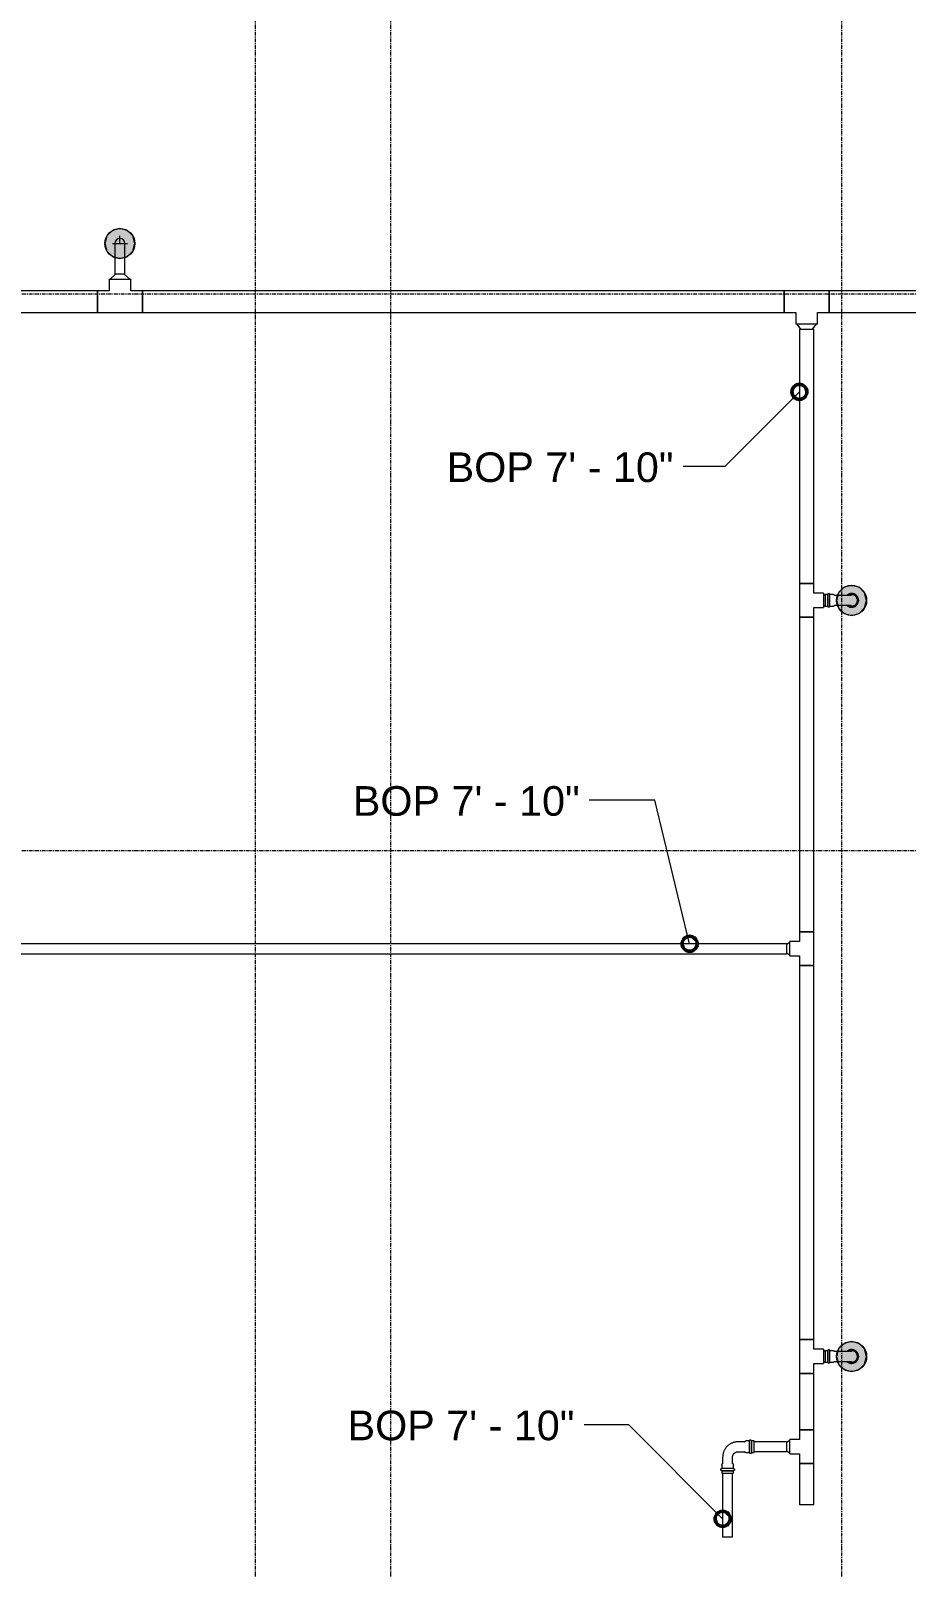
# Model space of a CAD drawing. Header units: inches. Extents: x -3679 to 241, y -496 to 1784.
# Drawn here: x -2903.9 to -2787.4, y 103.8 to 308 of the extents above; entities that cross this region are included whole.
import ezdxf

# ---------------------------------------------------------------- set-up
doc = ezdxf.new("R2010")
doc.units = ezdxf.units.IN
doc.header["$MEASUREMENT"] = 0
doc.linetypes.add('Grid Line', pattern=[0.875, 0.5, -0.125, 0.125, -0.125])
for name, color, linetype, lineweight in [('A-ANNO-NOTE', 250, 'Continuous', 9), ('G-ANNO-DIMS', 251, 'Continuous', 9), ('P-PIPE', 1, 'Continuous', 9), ('P-PIPE-CNTR', 1, 'Continuous', 9), ('S-GRID', 8, 'Continuous', 9)]:
    doc.layers.add(name, color=color, linetype=linetype, lineweight=lineweight)
doc.styles.add('Arial', font='arial.ttf', dxfattribs={"height": 3.934132})

# ---------------------------------------------------------------- blocks, each defined once
blk = doc.blocks.new('Victaulic-VicPress316-Elbow 90-45deg Style P568_P571 - Standard-523083-SECOND LEVEL')
at = {"layer": 'P-PIPE'}
for p, q in [((-3178.39, 1232.42), (-3178.39, 1231.96)), ((-3177.63, 1231.96), (-3178.39, 1231.96)), ((-3178.39, 1231.67), (-3178.39, 1231.33)), ((-3177.63, 1231.67), (-3178.39, 1231.67)), ((-3178.28, 1233.46), (-3178.28, 1232.57)), ((-3176.86, 1231.96), (-3177.63, 1231.96)), ((-3176.86, 1231.67), (-3177.63, 1231.67)), ((-3176.97, 1232.57), (-3176.97, 1233.46)), ((-3176.86, 1231.96), (-3176.86, 1232.42)), ((-3176.86, 1231.33), (-3176.86, 1231.67)), ((-3178.39, 1231.33), (-3177.63, 1231.33)), ((-3177.63, 1231.33), (-3176.86, 1231.33))]:
    blk.add_line(p, q, dxfattribs=at)
at = {"layer": 'P-PIPE', "flags": 128}
for points in [[(-3177.63, 1235.77), (-3177.66, 1235.77), (-3177.7, 1235.76), (-3177.73, 1235.76), (-3177.77, 1235.76), (-3177.81, 1235.75), (-3177.84, 1235.74), (-3177.88, 1235.73), (-3177.91, 1235.72), (-3177.95, 1235.71), (-3177.98, 1235.69), (-3178.01, 1235.68), (-3178.05, 1235.66), (-3178.08, 1235.65), (-3178.11, 1235.63), (-3178.14, 1235.61), (-3178.17, 1235.59), (-3178.2, 1235.56), (-3178.23, 1235.54), (-3178.25, 1235.52), (-3178.28, 1235.49), (-3178.3, 1235.46), (-3178.33, 1235.44), (-3178.35, 1235.41), (-3178.37, 1235.38), (-3178.39, 1235.35), (-3178.41, 1235.32), (-3178.43, 1235.28), (-3178.45, 1235.25), (-3178.46, 1235.22), (-3178.48, 1235.19), (-3178.49, 1235.15), (-3178.5, 1235.12), (-3178.51, 1235.08), (-3178.52, 1235.05), (-3178.52, 1235.01), (-3178.53, 1234.97), (-3178.53, 1234.94), (-3178.54, 1234.9), (-3178.54, 1234.86), (-3178.54, 1234.83), (-3178.53, 1234.79), (-3178.53, 1234.76), (-3178.53, 1234.72), (-3178.52, 1234.68), (-3178.51, 1234.65), (-3178.5, 1234.61), (-3178.49, 1234.58), (-3178.48, 1234.54), (-3178.47, 1234.51), (-3178.45, 1234.48), (-3178.44, 1234.44), (-3178.42, 1234.41), (-3178.4, 1234.38), (-3178.38, 1234.35), (-3178.36, 1234.32), (-3178.34, 1234.29), (-3178.32, 1234.26), (-3178.29, 1234.23)], [(-3176.97, 1234.22), (-3176.95, 1234.25), (-3176.92, 1234.27), (-3176.9, 1234.3), (-3176.88, 1234.33), (-3176.86, 1234.36), (-3176.84, 1234.39), (-3176.82, 1234.42), (-3176.8, 1234.46), (-3176.79, 1234.49), (-3176.77, 1234.52), (-3176.76, 1234.56), (-3176.75, 1234.59), (-3176.74, 1234.63), (-3176.73, 1234.66), (-3176.73, 1234.7), (-3176.72, 1234.74), (-3176.72, 1234.77), (-3176.71, 1234.81), (-3176.71, 1234.85), (-3176.71, 1234.88), (-3176.72, 1234.92), (-3176.72, 1234.95), (-3176.72, 1234.99), (-3176.73, 1235.03), (-3176.74, 1235.06), (-3176.75, 1235.1), (-3176.76, 1235.13), (-3176.77, 1235.17), (-3176.78, 1235.2), (-3176.8, 1235.23), (-3176.81, 1235.27), (-3176.83, 1235.3), (-3176.85, 1235.33), (-3176.87, 1235.36), (-3176.89, 1235.39), (-3176.91, 1235.42), (-3176.93, 1235.45), (-3176.96, 1235.48), (-3176.98, 1235.5), (-3177.01, 1235.53), (-3177.04, 1235.55), (-3177.06, 1235.57), (-3177.09, 1235.6), (-3177.12, 1235.62), (-3177.15, 1235.64), (-3177.19, 1235.65), (-3177.22, 1235.67), (-3177.25, 1235.69), (-3177.29, 1235.7), (-3177.32, 1235.71), (-3177.35, 1235.73), (-3177.39, 1235.74), (-3177.42, 1235.74), (-3177.46, 1235.75), (-3177.5, 1235.76), (-3177.53, 1235.76), (-3177.57, 1235.77), (-3177.61, 1235.77), (-3177.63, 1235.77)], [(-3177.63, 1235.62), (-3177.66, 1235.62), (-3177.69, 1235.62), (-3177.72, 1235.62), (-3177.75, 1235.61), (-3177.78, 1235.61), (-3177.81, 1235.6), (-3177.84, 1235.59), (-3177.87, 1235.58), (-3177.9, 1235.57), (-3177.92, 1235.56), (-3177.95, 1235.55), (-3177.98, 1235.53), (-3178.01, 1235.52), (-3178.03, 1235.5), (-3178.06, 1235.49), (-3178.08, 1235.47), (-3178.11, 1235.45), (-3178.13, 1235.43), (-3178.15, 1235.41), (-3178.17, 1235.39), (-3178.2, 1235.37), (-3178.22, 1235.34), (-3178.23, 1235.32), (-3178.25, 1235.29), (-3178.27, 1235.27), (-3178.29, 1235.24), (-3178.3, 1235.22), (-3178.31, 1235.19), (-3178.33, 1235.16), (-3178.34, 1235.13), (-3178.35, 1235.1), (-3178.36, 1235.07), (-3178.37, 1235.05), (-3178.37, 1235.02), (-3178.38, 1234.99), (-3178.38, 1234.95), (-3178.39, 1234.92), (-3178.39, 1234.89), (-3178.39, 1234.86), (-3178.39, 1234.83), (-3178.39, 1234.8), (-3178.39, 1234.77), (-3178.38, 1234.74), (-3178.38, 1234.71), (-3178.37, 1234.68), (-3178.36, 1234.65), (-3178.36, 1234.62), (-3178.35, 1234.59), (-3178.33, 1234.56), (-3178.32, 1234.54), (-3178.31, 1234.51), (-3178.29, 1234.48), (-3178.28, 1234.46)], [(-3178.28, 1234.85), (-3178.28, 1234.85), (-3178.28, 1234.85), (-3178.28, 1234.84), (-3178.28, 1234.84), (-3178.28, 1234.83), (-3178.28, 1234.81), (-3178.28, 1234.8), (-3178.28, 1234.78), (-3178.28, 1234.77), (-3178.28, 1234.74), (-3178.28, 1234.72), (-3178.28, 1234.7), (-3178.28, 1234.67), (-3178.28, 1234.64), (-3178.28, 1234.61), (-3178.28, 1234.58), (-3178.28, 1234.55), (-3178.28, 1234.51), (-3178.28, 1234.47), (-3178.28, 1234.43), (-3178.28, 1234.39), (-3178.28, 1234.35), (-3178.28, 1234.31), (-3178.28, 1234.26), (-3178.28, 1234.21), (-3178.28, 1234.17), (-3178.28, 1234.12), (-3178.28, 1234.07), (-3178.28, 1234.02), (-3178.28, 1233.97), (-3178.28, 1233.91), (-3178.28, 1233.86), (-3178.28, 1233.81), (-3178.28, 1233.75), (-3178.28, 1233.7), (-3178.28, 1233.64), (-3178.28, 1233.59), (-3178.28, 1233.53), (-3178.28, 1233.48), (-3178.28, 1233.46)], [(-3176.96, 1234.47), (-3176.95, 1234.49), (-3176.94, 1234.52), (-3176.92, 1234.55), (-3176.91, 1234.58), (-3176.9, 1234.61), (-3176.89, 1234.64), (-3176.88, 1234.66), (-3176.88, 1234.69), (-3176.87, 1234.72), (-3176.87, 1234.75), (-3176.86, 1234.79), (-3176.86, 1234.82), (-3176.86, 1234.85), (-3176.86, 1234.88), (-3176.86, 1234.91), (-3176.86, 1234.94), (-3176.87, 1234.97), (-3176.87, 1235), (-3176.88, 1235.03), (-3176.89, 1235.06), (-3176.89, 1235.09), (-3176.9, 1235.12), (-3176.92, 1235.15), (-3176.93, 1235.17), (-3176.94, 1235.2), (-3176.96, 1235.23), (-3176.97, 1235.25), (-3176.99, 1235.28), (-3177.01, 1235.31), (-3177.02, 1235.33), (-3177.04, 1235.35), (-3177.06, 1235.38), (-3177.09, 1235.4), (-3177.11, 1235.42), (-3177.13, 1235.44), (-3177.15, 1235.46), (-3177.18, 1235.48), (-3177.2, 1235.5), (-3177.23, 1235.51), (-3177.26, 1235.53), (-3177.28, 1235.54), (-3177.31, 1235.55), (-3177.34, 1235.57), (-3177.37, 1235.58), (-3177.4, 1235.59), (-3177.43, 1235.6), (-3177.46, 1235.6), (-3177.49, 1235.61), (-3177.52, 1235.61), (-3177.55, 1235.62), (-3177.58, 1235.62), (-3177.61, 1235.62), (-3177.63, 1235.62)], [(-3176.97, 1233.46), (-3176.97, 1233.52), (-3176.97, 1233.57), (-3176.97, 1233.63), (-3176.97, 1233.68), (-3176.97, 1233.74), (-3176.97, 1233.79), (-3176.97, 1233.85), (-3176.97, 1233.9), (-3176.97, 1233.95), (-3176.97, 1234), (-3176.97, 1234.06), (-3176.97, 1234.11), (-3176.97, 1234.15), (-3176.97, 1234.2), (-3176.97, 1234.25), (-3176.97, 1234.29), (-3176.97, 1234.34), (-3176.97, 1234.38), (-3176.97, 1234.42), (-3176.97, 1234.46), (-3176.97, 1234.5), (-3176.97, 1234.54), (-3176.97, 1234.57), (-3176.97, 1234.6), (-3176.97, 1234.63), (-3176.97, 1234.66), (-3176.97, 1234.69), (-3176.97, 1234.72), (-3176.97, 1234.74), (-3176.97, 1234.76), (-3176.97, 1234.78), (-3176.97, 1234.8), (-3176.97, 1234.81), (-3176.97, 1234.82), (-3176.97, 1234.83), (-3176.97, 1234.84), (-3176.97, 1234.85), (-3176.97, 1234.85), (-3176.97, 1234.85), (-3176.97, 1234.85)], [(-3178.39, 1231.67), (-3178.4, 1231.67), (-3178.4, 1231.67), (-3178.41, 1231.67), (-3178.41, 1231.68), (-3178.42, 1231.68), (-3178.43, 1231.68), (-3178.43, 1231.68), (-3178.44, 1231.68), (-3178.44, 1231.68), (-3178.45, 1231.68), (-3178.45, 1231.69), (-3178.46, 1231.69), (-3178.46, 1231.69), (-3178.47, 1231.7), (-3178.47, 1231.7), (-3178.48, 1231.7), (-3178.48, 1231.71), (-3178.49, 1231.71), (-3178.49, 1231.71), (-3178.5, 1231.72), (-3178.5, 1231.72), (-3178.5, 1231.73), (-3178.51, 1231.73), (-3178.51, 1231.74), (-3178.51, 1231.74), (-3178.52, 1231.75), (-3178.52, 1231.75), (-3178.52, 1231.76), (-3178.52, 1231.76), (-3178.53, 1231.77), (-3178.53, 1231.77), (-3178.53, 1231.78), (-3178.53, 1231.78), (-3178.53, 1231.79), (-3178.53, 1231.79), (-3178.54, 1231.8), (-3178.54, 1231.81), (-3178.54, 1231.81), (-3178.54, 1231.82), (-3178.54, 1231.82), (-3178.54, 1231.83), (-3178.54, 1231.83), (-3178.54, 1231.84), (-3178.53, 1231.85), (-3178.53, 1231.85), (-3178.53, 1231.86), (-3178.53, 1231.86), (-3178.53, 1231.87), (-3178.53, 1231.87), (-3178.52, 1231.88), (-3178.52, 1231.88), (-3178.52, 1231.89), (-3178.52, 1231.89), (-3178.51, 1231.9), (-3178.51, 1231.9), (-3178.51, 1231.91), (-3178.5, 1231.91), (-3178.5, 1231.92), (-3178.49, 1231.92), (-3178.49, 1231.93), (-3178.49, 1231.93), (-3178.48, 1231.93), (-3178.48, 1231.94), (-3178.47, 1231.94), (-3178.47, 1231.94), (-3178.46, 1231.95), (-3178.46, 1231.95), (-3178.45, 1231.95), (-3178.45, 1231.95), (-3178.44, 1231.96), (-3178.43, 1231.96), (-3178.43, 1231.96), (-3178.42, 1231.96), (-3178.42, 1231.96), (-3178.41, 1231.96), (-3178.41, 1231.96), (-3178.4, 1231.96), (-3178.39, 1231.96), (-3178.39, 1231.96)], [(-3178.39, 1232.42), (-3178.39, 1232.43), (-3178.39, 1232.44), (-3178.39, 1232.45), (-3178.39, 1232.46), (-3178.39, 1232.47), (-3178.38, 1232.48), (-3178.38, 1232.49), (-3178.38, 1232.5), (-3178.37, 1232.51), (-3178.37, 1232.52), (-3178.37, 1232.53), (-3178.36, 1232.54), (-3178.36, 1232.55), (-3178.35, 1232.56), (-3178.34, 1232.57), (-3178.34, 1232.58), (-3178.33, 1232.59), (-3178.32, 1232.6), (-3178.32, 1232.6), (-3178.31, 1232.61), (-3178.3, 1232.62), (-3178.29, 1232.63), (-3178.28, 1232.63), (-3178.28, 1232.63)], [(-3177.63, 1231.96), (-3177.66, 1231.96), (-3177.69, 1231.96), (-3177.72, 1231.96), (-3177.75, 1231.96), (-3177.78, 1231.96), (-3177.81, 1231.96), (-3177.84, 1231.96), (-3177.87, 1231.96), (-3177.9, 1231.96), (-3177.92, 1231.96), (-3177.95, 1231.96), (-3177.98, 1231.96), (-3178.01, 1231.96), (-3178.03, 1231.96), (-3178.06, 1231.96), (-3178.08, 1231.96), (-3178.11, 1231.96), (-3178.13, 1231.96), (-3178.15, 1231.96), (-3178.17, 1231.96), (-3178.2, 1231.96), (-3178.22, 1231.96), (-3178.23, 1231.96), (-3178.25, 1231.96), (-3178.27, 1231.96), (-3178.29, 1231.96), (-3178.3, 1231.96), (-3178.31, 1231.96), (-3178.33, 1231.96), (-3178.34, 1231.96), (-3178.35, 1231.96), (-3178.36, 1231.96), (-3178.37, 1231.96), (-3178.37, 1231.96), (-3178.38, 1231.96), (-3178.38, 1231.96), (-3178.39, 1231.96), (-3178.39, 1231.96), (-3178.39, 1231.96), (-3178.39, 1231.96)], [(-3178.39, 1231.96), (-3178.39, 1231.96), (-3178.39, 1231.96), (-3178.39, 1231.96), (-3178.38, 1231.96), (-3178.38, 1231.96), (-3178.37, 1231.96), (-3178.36, 1231.96), (-3178.35, 1231.96)], [(-3178.35, 1231.67), (-3178.36, 1231.67), (-3178.37, 1231.67), (-3178.37, 1231.67), (-3178.38, 1231.67), (-3178.38, 1231.67), (-3178.39, 1231.67), (-3178.39, 1231.67), (-3178.39, 1231.67), (-3178.39, 1231.67)], [(-3178.39, 1231.67), (-3178.39, 1231.67), (-3178.39, 1231.67), (-3178.39, 1231.67), (-3178.38, 1231.67), (-3178.38, 1231.67), (-3178.37, 1231.67), (-3178.36, 1231.67), (-3178.35, 1231.67), (-3178.34, 1231.67), (-3178.33, 1231.67), (-3178.32, 1231.67), (-3178.3, 1231.67), (-3178.29, 1231.67), (-3178.27, 1231.67), (-3178.26, 1231.67), (-3178.24, 1231.67), (-3178.22, 1231.67), (-3178.2, 1231.67), (-3178.18, 1231.67), (-3178.16, 1231.67), (-3178.14, 1231.67), (-3178.11, 1231.67), (-3178.09, 1231.67), (-3178.06, 1231.67), (-3178.04, 1231.67), (-3178.01, 1231.67), (-3177.99, 1231.67), (-3177.96, 1231.67), (-3177.93, 1231.67), (-3177.9, 1231.67), (-3177.87, 1231.67), (-3177.84, 1231.67), (-3177.82, 1231.67), (-3177.79, 1231.67), (-3177.76, 1231.67), (-3177.72, 1231.67), (-3177.69, 1231.67), (-3177.66, 1231.67), (-3177.63, 1231.67), (-3177.63, 1231.67)], [(-3176.86, 1231.96), (-3176.86, 1231.96), (-3176.86, 1231.96), (-3176.86, 1231.96), (-3176.87, 1231.96), (-3176.87, 1231.96), (-3176.88, 1231.96), (-3176.89, 1231.96), (-3176.9, 1231.96), (-3176.91, 1231.96), (-3176.92, 1231.96), (-3176.93, 1231.96), (-3176.95, 1231.96), (-3176.96, 1231.96), (-3176.98, 1231.96), (-3176.99, 1231.96), (-3177.01, 1231.96), (-3177.03, 1231.96), (-3177.05, 1231.96), (-3177.07, 1231.96), (-3177.09, 1231.96), (-3177.11, 1231.96), (-3177.14, 1231.96), (-3177.16, 1231.96), (-3177.19, 1231.96), (-3177.21, 1231.96), (-3177.24, 1231.96), (-3177.26, 1231.96), (-3177.29, 1231.96), (-3177.32, 1231.96), (-3177.35, 1231.96), (-3177.38, 1231.96), (-3177.41, 1231.96), (-3177.43, 1231.96), (-3177.46, 1231.96), (-3177.49, 1231.96), (-3177.53, 1231.96), (-3177.56, 1231.96), (-3177.59, 1231.96), (-3177.62, 1231.96), (-3177.63, 1231.96)], [(-3177.63, 1231.67), (-3177.59, 1231.67), (-3177.56, 1231.67), (-3177.53, 1231.67), (-3177.5, 1231.67), (-3177.47, 1231.67), (-3177.44, 1231.67), (-3177.41, 1231.67), (-3177.38, 1231.67), (-3177.35, 1231.67), (-3177.33, 1231.67), (-3177.3, 1231.67), (-3177.27, 1231.67), (-3177.24, 1231.67), (-3177.22, 1231.67), (-3177.19, 1231.67), (-3177.17, 1231.67), (-3177.14, 1231.67), (-3177.12, 1231.67), (-3177.1, 1231.67), (-3177.08, 1231.67), (-3177.05, 1231.67), (-3177.03, 1231.67), (-3177.02, 1231.67), (-3177, 1231.67), (-3176.98, 1231.67), (-3176.96, 1231.67), (-3176.95, 1231.67), (-3176.94, 1231.67), (-3176.92, 1231.67), (-3176.91, 1231.67), (-3176.9, 1231.67), (-3176.89, 1231.67), (-3176.88, 1231.67), (-3176.88, 1231.67), (-3176.87, 1231.67), (-3176.87, 1231.67), (-3176.86, 1231.67), (-3176.86, 1231.67), (-3176.86, 1231.67), (-3176.86, 1231.67)], [(-3176.97, 1232.63), (-3176.96, 1232.63), (-3176.95, 1232.62), (-3176.94, 1232.61), (-3176.93, 1232.61), (-3176.93, 1232.6), (-3176.92, 1232.59), (-3176.91, 1232.58), (-3176.91, 1232.57), (-3176.9, 1232.56), (-3176.9, 1232.55), (-3176.89, 1232.54), (-3176.89, 1232.53), (-3176.88, 1232.52), (-3176.88, 1232.51), (-3176.87, 1232.5), (-3176.87, 1232.49), (-3176.87, 1232.48), (-3176.86, 1232.47), (-3176.86, 1232.46), (-3176.86, 1232.45), (-3176.86, 1232.44), (-3176.86, 1232.43), (-3176.86, 1232.42), (-3176.86, 1232.42)], [(-3176.9, 1231.96), (-3176.89, 1231.96), (-3176.88, 1231.96), (-3176.88, 1231.96), (-3176.87, 1231.96), (-3176.87, 1231.96), (-3176.86, 1231.96), (-3176.86, 1231.96), (-3176.86, 1231.96), (-3176.86, 1231.96)], [(-3176.86, 1231.67), (-3176.86, 1231.67), (-3176.86, 1231.67), (-3176.86, 1231.67), (-3176.87, 1231.67), (-3176.87, 1231.67), (-3176.88, 1231.67), (-3176.89, 1231.67), (-3176.9, 1231.67)], [(-3176.86, 1231.96), (-3176.85, 1231.96), (-3176.85, 1231.96), (-3176.84, 1231.96), (-3176.84, 1231.96), (-3176.83, 1231.96), (-3176.82, 1231.96), (-3176.82, 1231.96), (-3176.81, 1231.96), (-3176.81, 1231.96), (-3176.8, 1231.95), (-3176.8, 1231.95), (-3176.79, 1231.95), (-3176.79, 1231.95), (-3176.78, 1231.94), (-3176.78, 1231.94), (-3176.77, 1231.94), (-3176.77, 1231.93), (-3176.76, 1231.93), (-3176.76, 1231.92), (-3176.75, 1231.92), (-3176.75, 1231.92), (-3176.75, 1231.91), (-3176.74, 1231.91), (-3176.74, 1231.9), (-3176.74, 1231.9), (-3176.73, 1231.89), (-3176.73, 1231.89), (-3176.73, 1231.88), (-3176.73, 1231.88), (-3176.72, 1231.87), (-3176.72, 1231.87), (-3176.72, 1231.86), (-3176.72, 1231.85), (-3176.72, 1231.85), (-3176.72, 1231.84), (-3176.71, 1231.84), (-3176.71, 1231.83), (-3176.71, 1231.83), (-3176.71, 1231.82), (-3176.71, 1231.81), (-3176.71, 1231.81), (-3176.71, 1231.8), (-3176.71, 1231.8), (-3176.72, 1231.79), (-3176.72, 1231.79), (-3176.72, 1231.78), (-3176.72, 1231.77), (-3176.72, 1231.77), (-3176.72, 1231.76), (-3176.73, 1231.76), (-3176.73, 1231.75), (-3176.73, 1231.75), (-3176.73, 1231.74), (-3176.74, 1231.74), (-3176.74, 1231.73), (-3176.74, 1231.73), (-3176.75, 1231.72), (-3176.75, 1231.72), (-3176.76, 1231.72), (-3176.76, 1231.71), (-3176.76, 1231.71), (-3176.77, 1231.7), (-3176.77, 1231.7), (-3176.78, 1231.7), (-3176.78, 1231.69), (-3176.79, 1231.69), (-3176.79, 1231.69), (-3176.8, 1231.69), (-3176.8, 1231.68), (-3176.81, 1231.68), (-3176.82, 1231.68), (-3176.82, 1231.68), (-3176.83, 1231.68), (-3176.83, 1231.68), (-3176.84, 1231.67), (-3176.84, 1231.67), (-3176.85, 1231.67), (-3176.86, 1231.67), (-3176.86, 1231.67)]]:
    blk.add_lwpolyline(points, dxfattribs=at)
blk = doc.blocks.new('Victaulic-VicPress316-Elbow 90-45deg Style P568_P571 - Standard-V1-SECOND LEVEL')
at = {"layer": 'P-PIPE'}
for p, q in [((-0.77, 3.52), (-0.77, 3.18)), ((0.77, 3.52), (-0.77, 3.52)), ((-0.77, 3.18), (0.77, 3.18)), ((-0.77, 2.89), (-0.77, 2.44)), ((-0.77, 2.89), (0.77, 2.89)), ((-0.66, 2.28), (-0.66, 1.39)), ((0.66, 1.39), (0.66, 2.28)), ((0.77, 3.18), (0.77, 3.52)), ((0.77, 2.44), (0.77, 2.89)), ((-3.18, 0.77), (-3.52, 0.77)), ((-3.52, 0.77), (-3.52, -0.77)), ((-3.18, -0.77), (-3.18, 0.77)), ((-2.44, 0.77), (-2.89, 0.77)), ((-2.89, -0.77), (-2.89, 0.77)), ((-1.39, 0.66), (-2.28, 0.66)), ((-3.52, -0.77), (-3.18, -0.77)), ((-2.89, -0.77), (-2.44, -0.77)), ((-2.28, -0.66), (-1.39, -0.66))]:
    blk.add_line(p, q, dxfattribs=at)
at = {"layer": 'P-PIPE', "flags": 128}
for points in [[(-0.77, 2.89), (-0.77, 2.89), (-0.78, 2.89), (-0.78, 2.89), (-0.79, 2.89), (-0.8, 2.89), (-0.8, 2.89), (-0.81, 2.9), (-0.81, 2.9), (-0.82, 2.9), (-0.82, 2.9), (-0.83, 2.9), (-0.83, 2.91), (-0.84, 2.91), (-0.84, 2.91), (-0.85, 2.92), (-0.85, 2.92), (-0.86, 2.92), (-0.86, 2.93), (-0.87, 2.93), (-0.87, 2.93), (-0.87, 2.94), (-0.88, 2.94), (-0.88, 2.95), (-0.89, 2.95), (-0.89, 2.96), (-0.89, 2.96), (-0.89, 2.97), (-0.9, 2.97), (-0.9, 2.98), (-0.9, 2.98), (-0.9, 2.99), (-0.91, 2.99), (-0.91, 3), (-0.91, 3.01), (-0.91, 3.01), (-0.91, 3.02), (-0.91, 3.02), (-0.91, 3.03), (-0.91, 3.03), (-0.91, 3.04), (-0.91, 3.05), (-0.91, 3.05), (-0.91, 3.06), (-0.91, 3.06), (-0.91, 3.07), (-0.91, 3.07), (-0.91, 3.08), (-0.9, 3.09), (-0.9, 3.09), (-0.9, 3.1), (-0.9, 3.1), (-0.89, 3.11), (-0.89, 3.11), (-0.89, 3.12), (-0.88, 3.12), (-0.88, 3.13), (-0.88, 3.13), (-0.87, 3.14), (-0.87, 3.14), (-0.86, 3.14), (-0.86, 3.15), (-0.86, 3.15), (-0.85, 3.15), (-0.85, 3.16), (-0.84, 3.16), (-0.84, 3.16), (-0.83, 3.17), (-0.83, 3.17), (-0.82, 3.17), (-0.82, 3.17), (-0.81, 3.17), (-0.8, 3.18), (-0.8, 3.18), (-0.79, 3.18), (-0.79, 3.18), (-0.78, 3.18), (-0.78, 3.18), (-0.77, 3.18), (-0.77, 3.18)], [(0.77, 3.18), (0.77, 3.18), (0.76, 3.18), (0.76, 3.18), (0.76, 3.18), (0.75, 3.18), (0.74, 3.18), (0.74, 3.18), (0.73, 3.18), (0.72, 3.18), (0.71, 3.18), (0.69, 3.18), (0.68, 3.18), (0.67, 3.18), (0.65, 3.18), (0.63, 3.18), (0.61, 3.18), (0.6, 3.18), (0.58, 3.18), (0.56, 3.18), (0.53, 3.18), (0.51, 3.18), (0.49, 3.18), (0.46, 3.18), (0.44, 3.18), (0.41, 3.18), (0.39, 3.18), (0.36, 3.18), (0.33, 3.18), (0.31, 3.18), (0.28, 3.18), (0.25, 3.18), (0.22, 3.18), (0.19, 3.18), (0.16, 3.18), (0.13, 3.18), (0.1, 3.18), (0.07, 3.18), (0.04, 3.18), (0.01, 3.18), (-0.02, 3.18), (-0.05, 3.18), (-0.08, 3.18), (-0.11, 3.18), (-0.14, 3.18), (-0.17, 3.18), (-0.2, 3.18), (-0.23, 3.18), (-0.26, 3.18), (-0.29, 3.18), (-0.32, 3.18), (-0.35, 3.18), (-0.37, 3.18), (-0.4, 3.18), (-0.43, 3.18), (-0.45, 3.18), (-0.48, 3.18), (-0.5, 3.18), (-0.52, 3.18), (-0.54, 3.18), (-0.57, 3.18), (-0.59, 3.18), (-0.6, 3.18), (-0.62, 3.18), (-0.64, 3.18), (-0.66, 3.18), (-0.67, 3.18), (-0.69, 3.18), (-0.7, 3.18), (-0.71, 3.18), (-0.72, 3.18), (-0.73, 3.18), (-0.74, 3.18), (-0.75, 3.18), (-0.75, 3.18), (-0.76, 3.18), (-0.76, 3.18), (-0.77, 3.18), (-0.77, 3.18), (-0.77, 3.18)], [(-0.77, 3.18), (-0.77, 3.18), (-0.76, 3.18), (-0.76, 3.18), (-0.76, 3.18), (-0.75, 3.18), (-0.74, 3.18), (-0.74, 3.18), (-0.73, 3.18)], [(-0.77, 2.89), (-0.77, 2.89), (-0.76, 2.89), (-0.76, 2.89), (-0.76, 2.89), (-0.75, 2.89), (-0.74, 2.89), (-0.74, 2.89), (-0.73, 2.89), (-0.72, 2.89), (-0.71, 2.89), (-0.69, 2.89), (-0.68, 2.89), (-0.67, 2.89), (-0.65, 2.89), (-0.63, 2.89), (-0.61, 2.89), (-0.6, 2.89), (-0.58, 2.89), (-0.56, 2.89), (-0.53, 2.89), (-0.51, 2.89), (-0.49, 2.89), (-0.46, 2.89), (-0.44, 2.89), (-0.41, 2.89), (-0.39, 2.89), (-0.36, 2.89), (-0.33, 2.89), (-0.31, 2.89), (-0.28, 2.89), (-0.25, 2.89), (-0.22, 2.89), (-0.19, 2.89), (-0.16, 2.89), (-0.13, 2.89), (-0.1, 2.89), (-0.07, 2.89), (-0.04, 2.89), (-0.01, 2.89), (0.02, 2.89), (0.05, 2.89), (0.08, 2.89), (0.11, 2.89), (0.14, 2.89), (0.17, 2.89), (0.2, 2.89), (0.23, 2.89), (0.26, 2.89), (0.29, 2.89), (0.32, 2.89), (0.35, 2.89), (0.37, 2.89), (0.4, 2.89), (0.43, 2.89), (0.45, 2.89), (0.48, 2.89), (0.5, 2.89), (0.52, 2.89), (0.54, 2.89), (0.57, 2.89), (0.59, 2.89), (0.6, 2.89), (0.62, 2.89), (0.64, 2.89), (0.66, 2.89), (0.67, 2.89), (0.69, 2.89), (0.7, 2.89), (0.71, 2.89), (0.72, 2.89), (0.73, 2.89), (0.74, 2.89), (0.75, 2.89), (0.75, 2.89), (0.76, 2.89), (0.76, 2.89), (0.77, 2.89), (0.77, 2.89), (0.77, 2.89)], [(-0.72, 2.89), (-0.73, 2.89), (-0.74, 2.89), (-0.75, 2.89), (-0.75, 2.89), (-0.76, 2.89), (-0.76, 2.89), (-0.77, 2.89), (-0.77, 2.89), (-0.77, 2.89)], [(-0.66, 2.22), (-0.67, 2.23), (-0.67, 2.23), (-0.68, 2.24), (-0.69, 2.25), (-0.7, 2.26), (-0.7, 2.27), (-0.71, 2.27), (-0.72, 2.28), (-0.72, 2.29), (-0.73, 2.3), (-0.73, 2.31), (-0.74, 2.32), (-0.74, 2.33), (-0.75, 2.34), (-0.75, 2.35), (-0.76, 2.36), (-0.76, 2.37), (-0.76, 2.38), (-0.76, 2.39), (-0.76, 2.4), (-0.77, 2.42), (-0.77, 2.43), (-0.77, 2.44), (-0.77, 2.44)], [(0.77, 2.44), (0.77, 2.43), (0.77, 2.42), (0.76, 2.41), (0.76, 2.4), (0.76, 2.38), (0.76, 2.37), (0.76, 2.36), (0.75, 2.35), (0.75, 2.34), (0.74, 2.33), (0.74, 2.32), (0.74, 2.31), (0.73, 2.3), (0.72, 2.29), (0.72, 2.29), (0.71, 2.28), (0.71, 2.27), (0.7, 2.26), (0.69, 2.25), (0.68, 2.24), (0.68, 2.24), (0.67, 2.23), (0.66, 2.22), (0.66, 2.22)], [(0.72, 3.18), (0.73, 3.18), (0.74, 3.18), (0.75, 3.18), (0.75, 3.18), (0.76, 3.18), (0.76, 3.18), (0.77, 3.18), (0.77, 3.18), (0.77, 3.18)], [(0.77, 2.89), (0.77, 2.89), (0.76, 2.89), (0.76, 2.89), (0.76, 2.89), (0.75, 2.89), (0.74, 2.89), (0.74, 2.89), (0.73, 2.89)], [(0.77, 3.18), (0.77, 3.18), (0.78, 3.18), (0.78, 3.18), (0.79, 3.18), (0.8, 3.18), (0.8, 3.18), (0.81, 3.18), (0.81, 3.17), (0.82, 3.17), (0.82, 3.17), (0.83, 3.17), (0.83, 3.17), (0.84, 3.16), (0.84, 3.16), (0.85, 3.16), (0.85, 3.15), (0.86, 3.15), (0.86, 3.15), (0.87, 3.14), (0.87, 3.14), (0.87, 3.13), (0.88, 3.13), (0.88, 3.12), (0.89, 3.12), (0.89, 3.11), (0.89, 3.11), (0.89, 3.1), (0.9, 3.1), (0.9, 3.09), (0.9, 3.09), (0.9, 3.08), (0.91, 3.08), (0.91, 3.07), (0.91, 3.07), (0.91, 3.06), (0.91, 3.05), (0.91, 3.05), (0.91, 3.04), (0.91, 3.04), (0.91, 3.03), (0.91, 3.03), (0.91, 3.02), (0.91, 3.01), (0.91, 3.01), (0.91, 3), (0.91, 3), (0.91, 2.99), (0.9, 2.99), (0.9, 2.98), (0.9, 2.98), (0.9, 2.97), (0.89, 2.97), (0.89, 2.96), (0.89, 2.96), (0.88, 2.95), (0.88, 2.95), (0.88, 2.94), (0.87, 2.94), (0.87, 2.93), (0.86, 2.93), (0.86, 2.92), (0.86, 2.92), (0.85, 2.92), (0.85, 2.91), (0.84, 2.91), (0.84, 2.91), (0.83, 2.91), (0.83, 2.9), (0.82, 2.9), (0.82, 2.9), (0.81, 2.9), (0.8, 2.9), (0.8, 2.89), (0.79, 2.89), (0.79, 2.89), (0.78, 2.89), (0.78, 2.89), (0.77, 2.89), (0.77, 2.89)], [(-3.18, 0.77), (-3.18, 0.77), (-3.18, 0.78), (-3.18, 0.78), (-3.18, 0.79), (-3.18, 0.8), (-3.18, 0.8), (-3.18, 0.81), (-3.17, 0.81), (-3.17, 0.82), (-3.17, 0.82), (-3.17, 0.83), (-3.17, 0.83), (-3.16, 0.84), (-3.16, 0.84), (-3.16, 0.85), (-3.15, 0.85), (-3.15, 0.86), (-3.15, 0.86), (-3.14, 0.87), (-3.14, 0.87), (-3.13, 0.87), (-3.13, 0.88), (-3.12, 0.88), (-3.12, 0.89), (-3.11, 0.89), (-3.11, 0.89), (-3.1, 0.89), (-3.1, 0.9), (-3.09, 0.9), (-3.09, 0.9), (-3.08, 0.9), (-3.08, 0.91), (-3.07, 0.91), (-3.07, 0.91), (-3.06, 0.91), (-3.05, 0.91), (-3.05, 0.91), (-3.04, 0.91), (-3.04, 0.91), (-3.03, 0.91), (-3.03, 0.91), (-3.02, 0.91), (-3.01, 0.91), (-3.01, 0.91), (-3, 0.91), (-3, 0.91), (-2.99, 0.91), (-2.99, 0.9), (-2.98, 0.9), (-2.98, 0.9), (-2.97, 0.9), (-2.97, 0.89), (-2.96, 0.89), (-2.96, 0.89), (-2.95, 0.88), (-2.95, 0.88), (-2.94, 0.88), (-2.94, 0.87), (-2.93, 0.87), (-2.93, 0.86), (-2.92, 0.86), (-2.92, 0.86), (-2.92, 0.85), (-2.91, 0.85), (-2.91, 0.84), (-2.91, 0.84), (-2.91, 0.83), (-2.9, 0.83), (-2.9, 0.82), (-2.9, 0.82), (-2.9, 0.81), (-2.9, 0.8), (-2.89, 0.8), (-2.89, 0.79), (-2.89, 0.79), (-2.89, 0.78), (-2.89, 0.78), (-2.89, 0.77), (-2.89, 0.77)], [(-3.18, 0.77), (-3.18, 0.77), (-3.18, 0.76), (-3.18, 0.76), (-3.18, 0.76), (-3.18, 0.75), (-3.18, 0.74), (-3.18, 0.74), (-3.18, 0.73), (-3.18, 0.72), (-3.18, 0.71), (-3.18, 0.69), (-3.18, 0.68), (-3.18, 0.67), (-3.18, 0.65), (-3.18, 0.63), (-3.18, 0.61), (-3.18, 0.6), (-3.18, 0.58), (-3.18, 0.56), (-3.18, 0.53), (-3.18, 0.51), (-3.18, 0.49), (-3.18, 0.46), (-3.18, 0.44), (-3.18, 0.41), (-3.18, 0.39), (-3.18, 0.36), (-3.18, 0.33), (-3.18, 0.31), (-3.18, 0.28), (-3.18, 0.25), (-3.18, 0.22), (-3.18, 0.19), (-3.18, 0.16), (-3.18, 0.13), (-3.18, 0.1), (-3.18, 0.07), (-3.18, 0.04), (-3.18, 0.01), (-3.18, -0.02), (-3.18, -0.05), (-3.18, -0.08), (-3.18, -0.11), (-3.18, -0.14), (-3.18, -0.17), (-3.18, -0.2), (-3.18, -0.23), (-3.18, -0.26), (-3.18, -0.29), (-3.18, -0.32), (-3.18, -0.35), (-3.18, -0.37), (-3.18, -0.4), (-3.18, -0.43), (-3.18, -0.45), (-3.18, -0.48), (-3.18, -0.5), (-3.18, -0.52), (-3.18, -0.54), (-3.18, -0.57), (-3.18, -0.59), (-3.18, -0.6), (-3.18, -0.62), (-3.18, -0.64), (-3.18, -0.66), (-3.18, -0.67), (-3.18, -0.69), (-3.18, -0.7), (-3.18, -0.71), (-3.18, -0.72), (-3.18, -0.73), (-3.18, -0.74), (-3.18, -0.75), (-3.18, -0.75), (-3.18, -0.76), (-3.18, -0.76), (-3.18, -0.77), (-3.18, -0.77), (-3.18, -0.77)], [(-3.18, 0.72), (-3.18, 0.73), (-3.18, 0.74), (-3.18, 0.75), (-3.18, 0.75), (-3.18, 0.76), (-3.18, 0.76), (-3.18, 0.77), (-3.18, 0.77), (-3.18, 0.77)], [(-2.89, -0.77), (-2.89, -0.77), (-2.89, -0.76), (-2.89, -0.76), (-2.89, -0.76), (-2.89, -0.75), (-2.89, -0.74), (-2.89, -0.74), (-2.89, -0.73), (-2.89, -0.72), (-2.89, -0.71), (-2.89, -0.69), (-2.89, -0.68), (-2.89, -0.67), (-2.89, -0.65), (-2.89, -0.63), (-2.89, -0.61), (-2.89, -0.6), (-2.89, -0.58), (-2.89, -0.56), (-2.89, -0.53), (-2.89, -0.51), (-2.89, -0.49), (-2.89, -0.46), (-2.89, -0.44), (-2.89, -0.41), (-2.89, -0.39), (-2.89, -0.36), (-2.89, -0.33), (-2.89, -0.31), (-2.89, -0.28), (-2.89, -0.25), (-2.89, -0.22), (-2.89, -0.19), (-2.89, -0.16), (-2.89, -0.13), (-2.89, -0.1), (-2.89, -0.07), (-2.89, -0.04), (-2.89, -0.01), (-2.89, 0.02), (-2.89, 0.05), (-2.89, 0.08), (-2.89, 0.11), (-2.89, 0.14), (-2.89, 0.17), (-2.89, 0.2), (-2.89, 0.23), (-2.89, 0.26), (-2.89, 0.29), (-2.89, 0.32), (-2.89, 0.35), (-2.89, 0.37), (-2.89, 0.4), (-2.89, 0.43), (-2.89, 0.45), (-2.89, 0.48), (-2.89, 0.5), (-2.89, 0.52), (-2.89, 0.54), (-2.89, 0.57), (-2.89, 0.59), (-2.89, 0.6), (-2.89, 0.62), (-2.89, 0.64), (-2.89, 0.66), (-2.89, 0.67), (-2.89, 0.69), (-2.89, 0.7), (-2.89, 0.71), (-2.89, 0.72), (-2.89, 0.73), (-2.89, 0.74), (-2.89, 0.75), (-2.89, 0.75), (-2.89, 0.76), (-2.89, 0.76), (-2.89, 0.77), (-2.89, 0.77), (-2.89, 0.77)], [(-2.89, 0.77), (-2.89, 0.77), (-2.89, 0.76), (-2.89, 0.76), (-2.89, 0.76), (-2.89, 0.75), (-2.89, 0.74), (-2.89, 0.74), (-2.89, 0.73)], [(-2.44, 0.77), (-2.43, 0.77), (-2.42, 0.77), (-2.41, 0.76), (-2.4, 0.76), (-2.38, 0.76), (-2.37, 0.76), (-2.36, 0.76), (-2.35, 0.75), (-2.34, 0.75), (-2.33, 0.74), (-2.32, 0.74), (-2.31, 0.74), (-2.3, 0.73), (-2.29, 0.72), (-2.29, 0.72), (-2.28, 0.71), (-2.27, 0.71), (-2.26, 0.7), (-2.25, 0.69), (-2.24, 0.68), (-2.24, 0.68), (-2.23, 0.67), (-2.22, 0.66), (-2.22, 0.66)], [(-0.66, 1.39), (-0.66, 1.36), (-0.66, 1.33), (-0.66, 1.3), (-0.67, 1.28), (-0.67, 1.25), (-0.68, 1.22), (-0.69, 1.19), (-0.69, 1.16), (-0.7, 1.13), (-0.72, 1.11), (-0.73, 1.08), (-0.74, 1.05), (-0.75, 1.03), (-0.77, 1), (-0.79, 0.98), (-0.8, 0.95), (-0.82, 0.93), (-0.84, 0.91), (-0.86, 0.89), (-0.88, 0.87), (-0.9, 0.85), (-0.92, 0.83), (-0.95, 0.81), (-0.97, 0.79), (-1, 0.77), (-1.02, 0.76), (-1.05, 0.74), (-1.07, 0.73), (-1.1, 0.72), (-1.13, 0.71), (-1.15, 0.7), (-1.18, 0.69), (-1.21, 0.68), (-1.24, 0.67), (-1.27, 0.67), (-1.3, 0.66), (-1.33, 0.66), (-1.36, 0.66), (-1.39, 0.66), (-1.39, 0.66)], [(-1.39, -0.66), (-1.31, -0.66), (-1.23, -0.65), (-1.15, -0.64), (-1.07, -0.63), (-0.99, -0.62), (-0.91, -0.6), (-0.83, -0.58), (-0.75, -0.55), (-0.67, -0.53), (-0.59, -0.5), (-0.52, -0.46), (-0.45, -0.43), (-0.37, -0.39), (-0.3, -0.34), (-0.24, -0.3), (-0.17, -0.25), (-0.1, -0.2), (-0.04, -0.15), (0.02, -0.09), (0.08, -0.04), (0.13, 0.02), (0.19, 0.09), (0.24, 0.15), (0.29, 0.22), (0.33, 0.29), (0.38, 0.35), (0.42, 0.43), (0.45, 0.5), (0.49, 0.57), (0.52, 0.65), (0.55, 0.73), (0.57, 0.81), (0.59, 0.88), (0.61, 0.96), (0.63, 1.04), (0.64, 1.13), (0.65, 1.21), (0.65, 1.29), (0.66, 1.37), (0.66, 1.39)], [(-3.18, -0.77), (-3.18, -0.77), (-3.18, -0.76), (-3.18, -0.76), (-3.18, -0.76), (-3.18, -0.75), (-3.18, -0.74), (-3.18, -0.74), (-3.18, -0.73)], [(-2.89, -0.77), (-2.89, -0.77), (-2.89, -0.78), (-2.89, -0.78), (-2.89, -0.79), (-2.89, -0.8), (-2.89, -0.8), (-2.9, -0.81), (-2.9, -0.81), (-2.9, -0.82), (-2.9, -0.82), (-2.9, -0.83), (-2.91, -0.83), (-2.91, -0.84), (-2.91, -0.84), (-2.92, -0.85), (-2.92, -0.85), (-2.92, -0.86), (-2.93, -0.86), (-2.93, -0.87), (-2.93, -0.87), (-2.94, -0.87), (-2.94, -0.88), (-2.95, -0.88), (-2.95, -0.89), (-2.96, -0.89), (-2.96, -0.89), (-2.97, -0.89), (-2.97, -0.9), (-2.98, -0.9), (-2.98, -0.9), (-2.99, -0.9), (-2.99, -0.91), (-3, -0.91), (-3.01, -0.91), (-3.01, -0.91), (-3.02, -0.91), (-3.02, -0.91), (-3.03, -0.91), (-3.03, -0.91), (-3.04, -0.91), (-3.05, -0.91), (-3.05, -0.91), (-3.06, -0.91), (-3.06, -0.91), (-3.07, -0.91), (-3.07, -0.91), (-3.08, -0.91), (-3.09, -0.9), (-3.09, -0.9), (-3.1, -0.9), (-3.1, -0.9), (-3.11, -0.89), (-3.11, -0.89), (-3.12, -0.89), (-3.12, -0.88), (-3.13, -0.88), (-3.13, -0.88), (-3.14, -0.87), (-3.14, -0.87), (-3.14, -0.86), (-3.15, -0.86), (-3.15, -0.86), (-3.15, -0.85), (-3.16, -0.85), (-3.16, -0.84), (-3.16, -0.84), (-3.17, -0.83), (-3.17, -0.83), (-3.17, -0.82), (-3.17, -0.82), (-3.17, -0.81), (-3.18, -0.8), (-3.18, -0.8), (-3.18, -0.79), (-3.18, -0.79), (-3.18, -0.78), (-3.18, -0.78), (-3.18, -0.77), (-3.18, -0.77)], [(-2.89, -0.72), (-2.89, -0.73), (-2.89, -0.74), (-2.89, -0.75), (-2.89, -0.75), (-2.89, -0.76), (-2.89, -0.76), (-2.89, -0.77), (-2.89, -0.77), (-2.89, -0.77)], [(-2.22, -0.66), (-2.23, -0.67), (-2.23, -0.67), (-2.24, -0.68), (-2.25, -0.69), (-2.26, -0.7), (-2.27, -0.7), (-2.27, -0.71), (-2.28, -0.72), (-2.29, -0.72), (-2.3, -0.73), (-2.31, -0.73), (-2.32, -0.74), (-2.33, -0.74), (-2.34, -0.75), (-2.35, -0.75), (-2.36, -0.76), (-2.37, -0.76), (-2.38, -0.76), (-2.39, -0.76), (-2.4, -0.76), (-2.42, -0.77), (-2.43, -0.77), (-2.44, -0.77), (-2.44, -0.77)]]:
    blk.add_lwpolyline(points, dxfattribs=at)

msp = doc.modelspace()

# ---------------------------------------------------------------- hatches: boundary and pattern name
at = {"layer": 'A-ANNO-NOTE'}
for points in [[(-2892, 277.74), (-2891, 278.01), (-2890.27, 278.74), (-2890, 279.74), (-2890.27, 280.74), (-2891, 281.47), (-2892, 281.74), (-2893, 281.47), (-2893.73, 280.74), (-2894, 279.74), (-2893.73, 278.74), (-2893, 278.01)], [(-2794.65, 230.3), (-2793.65, 230.57), (-2792.92, 231.3), (-2792.65, 232.3), (-2792.92, 233.3), (-2793.65, 234.04), (-2794.65, 234.3), (-2795.65, 234.04), (-2796.38, 233.3), (-2796.65, 232.3), (-2796.38, 231.3), (-2795.65, 230.57)], [(-2794.65, 129.8), (-2793.65, 130.07), (-2792.92, 130.8), (-2792.65, 131.8), (-2792.92, 132.8), (-2793.65, 133.54), (-2794.65, 133.8), (-2795.65, 133.54), (-2796.38, 132.8), (-2796.65, 131.8), (-2796.38, 130.8), (-2795.65, 130.07)]]:
    msp.add_hatch(color=256, dxfattribs=at).paths.add_polyline_path(points, flags=0)
h = msp.add_hatch(color=256, dxfattribs=at)
edge = h.paths.add_edge_path(flags=0)
edge.add_arc((-2892, 279.74), 2, 0, 360)
h = msp.add_hatch(color=256, dxfattribs=at)
edge = h.paths.add_edge_path(flags=0)
edge.add_arc((-2794.65, 232.3), 2, 0, 360)
h = msp.add_hatch(color=256, dxfattribs=at)
edge = h.paths.add_edge_path(flags=0)
edge.add_arc((-2794.65, 131.8), 2, 0, 360)

# ---------------------------------------------------------------- linework, layer by layer
for p, q in [((-2893.73, 280.74), (-2894, 279.74)), ((-2893, 281.47), (-2893.73, 280.74)), ((-2892, 281.74), (-2893, 281.47)), ((-2891, 281.47), (-2892, 281.74)), ((-2890.27, 280.74), (-2891, 281.47)), ((-2890, 279.74), (-2890.27, 280.74)), ((-2894, 279.74), (-2893.73, 278.74)), ((-2893.73, 278.74), (-2893, 278.01)), ((-2893, 278.01), (-2892, 277.74)), ((-2892, 277.74), (-2891, 278.01)), ((-2891, 278.01), (-2890.27, 278.74)), ((-2890.27, 278.74), (-2890, 279.74)), ((-2796.38, 233.3), (-2796.65, 232.3)), ((-2795.65, 234.04), (-2796.38, 233.3)), ((-2794.65, 234.3), (-2795.65, 234.04)), ((-2793.65, 234.04), (-2794.65, 234.3)), ((-2792.92, 233.3), (-2793.65, 234.04)), ((-2792.65, 232.3), (-2792.92, 233.3)), ((-2796.65, 232.3), (-2796.38, 231.3)), ((-2796.38, 231.3), (-2795.65, 230.57)), ((-2793.65, 230.57), (-2792.92, 231.3)), ((-2792.92, 231.3), (-2792.65, 232.3)), ((-2795.65, 230.57), (-2794.65, 230.3)), ((-2794.65, 230.3), (-2793.65, 230.57)), ((-2796.38, 132.8), (-2796.65, 131.8)), ((-2795.65, 133.54), (-2796.38, 132.8)), ((-2794.65, 133.8), (-2795.65, 133.54)), ((-2793.65, 133.54), (-2794.65, 133.8)), ((-2792.92, 132.8), (-2793.65, 133.54)), ((-2792.65, 131.8), (-2792.92, 132.8)), ((-2796.65, 131.8), (-2796.38, 130.8)), ((-2796.38, 130.8), (-2795.65, 130.07)), ((-2793.65, 130.07), (-2792.92, 130.8)), ((-2792.92, 130.8), (-2792.65, 131.8)), ((-2795.65, 130.07), (-2794.65, 129.8)), ((-2794.65, 129.8), (-2793.65, 130.07))]:
    msp.add_line(p, q, dxfattribs=at)
for centre in [(-2892, 279.74), (-2794.65, 232.3), (-2794.65, 131.8)]:
    msp.add_circle(centre, 2, dxfattribs=at)
at = {"layer": 'G-ANNO-DIMS'}
for p, q in [((-2801.6, 260.01), (-2811.51, 250.1)), ((-2811.51, 250.1), (-2817.07, 250.1)), ((-2820.84, 205.74), (-2829.55, 205.74)), ((-2816.2, 186.66), (-2820.84, 205.74)), ((-2824.31, 122.73), (-2830.25, 122.73)), ((-2811.81, 110.23), (-2824.31, 122.73))]:
    msp.add_line(p, q, dxfattribs=at)
at = {"layer": 'G-ANNO-DIMS', "lineweight": 50}
for centre in [(-2801.6, 260.01), (-2816.2, 186.66), (-2811.81, 110.23)]:
    msp.add_circle(centre, 1, dxfattribs=at)
at = {"layer": 'P-PIPE'}
for p, q in [((-2892.66, 279.74), (-2892.66, 275.65)), ((-2892.66, 279.74), (-2891.34, 279.74)), ((-2891.34, 275.65), (-2891.34, 279.74)), ((-2893.44, 274.99), (-2893.44, 273.44)), ((-2893.44, 274.99), (-2890.56, 274.99)), ((-2892.56, 275.65), (-2893.31, 274.99)), ((-2891.34, 275.65), (-2892.66, 275.65)), ((-2890.69, 274.99), (-2891.44, 275.65)), ((-2890.56, 273.44), (-2890.56, 274.99)), ((-2894.99, 273.44), (-2981.01, 273.44)), ((-2893.44, 273.44), (-2894.99, 273.44)), ((-2894.99, 273.44), (-2894.99, 272.72)), ((-2894.99, 273.25), (-2894.99, 273.39)), ((-2894.99, 273.02), (-2894.99, 273.24)), ((-2894.99, 272.72), (-2894.99, 273.02)), ((-2894.99, 272.37), (-2894.99, 272.72)), ((-2894.99, 272.72), (-2894.99, 270.56)), ((-2894.99, 271.63), (-2894.99, 272.37)), ((-2889.01, 273.44), (-2890.56, 273.44)), ((-2803.64, 273.44), (-2889.01, 273.44)), ((-2889.01, 272.72), (-2889.01, 273.44)), ((-2889.01, 273.39), (-2889.01, 273.25)), ((-2889.01, 273.24), (-2889.01, 273.02)), ((-2889.01, 273.02), (-2889.01, 272.72)), ((-2889.01, 272.72), (-2889.01, 272.37)), ((-2889.01, 270.56), (-2889.01, 272.72)), ((-2889.01, 272.37), (-2889.01, 271.63)), ((-2797.66, 273.44), (-2803.64, 273.44)), ((-2803.64, 273.44), (-2803.64, 271.28)), ((-2803.64, 273.25), (-2803.64, 273.39)), ((-2803.64, 273.02), (-2803.64, 273.24)), ((-2803.64, 272.72), (-2803.64, 273.02)), ((-2803.64, 272.37), (-2803.64, 272.72)), ((-2803.64, 271.63), (-2803.64, 272.37)), ((-2597.99, 273.44), (-2797.66, 273.44)), ((-2797.66, 271.28), (-2797.66, 273.44)), ((-2797.66, 273.39), (-2797.66, 273.25)), ((-2797.66, 273.24), (-2797.66, 273.02)), ((-2797.66, 273.02), (-2797.66, 272.72)), ((-2797.66, 272.72), (-2797.66, 272.37)), ((-2797.66, 272.37), (-2797.66, 271.63)), ((-2981.01, 270.56), (-2894.99, 270.56)), ((-2894.99, 271.28), (-2894.99, 271.63)), ((-2894.99, 270.98), (-2894.99, 271.28)), ((-2894.99, 270.76), (-2894.99, 270.98)), ((-2894.99, 270.61), (-2894.99, 270.75)), ((-2894.99, 270.56), (-2889.01, 270.56)), ((-2889.01, 271.63), (-2889.01, 271.28)), ((-2889.01, 271.28), (-2889.01, 270.98)), ((-2889.01, 270.98), (-2889.01, 270.76)), ((-2889.01, 270.75), (-2889.01, 270.61)), ((-2889.01, 270.56), (-2803.64, 270.56)), ((-2803.64, 271.28), (-2803.64, 271.63)), ((-2803.64, 270.98), (-2803.64, 271.28)), ((-2803.64, 271.28), (-2803.64, 270.56)), ((-2803.64, 270.76), (-2803.64, 270.98)), ((-2803.64, 270.61), (-2803.64, 270.75)), ((-2803.64, 270.56), (-2802.09, 270.56)), ((-2802.09, 270.56), (-2802.09, 269.01)), ((-2799.21, 270.56), (-2797.66, 270.56)), ((-2799.21, 269.01), (-2799.21, 270.56)), ((-2797.66, 271.63), (-2797.66, 271.28)), ((-2797.66, 271.28), (-2797.66, 270.98)), ((-2797.66, 270.56), (-2797.66, 271.28)), ((-2797.66, 270.98), (-2797.66, 270.76)), ((-2797.66, 270.75), (-2797.66, 270.61)), ((-2797.66, 270.56), (-2597.99, 270.56)), ((-2799.21, 269.01), (-2802.09, 269.01)), ((-2801.96, 269.01), (-2801.46, 268.35)), ((-2801.6, 268.35), (-2801.6, 234.55)), ((-2801.6, 268.35), (-2799.7, 268.35)), ((-2799.84, 268.35), (-2799.34, 269.01)), ((-2799.7, 234.55), (-2799.7, 268.35)), ((-2801.6, 234.55), (-2801.6, 230.06)), ((-2801.6, 234.55), (-2799.7, 234.55)), ((-2801.32, 234.55), (-2801.47, 234.55)), ((-2801.13, 234.55), (-2801.32, 234.55)), ((-2800.9, 234.55), (-2801.12, 234.55)), ((-2800.4, 234.55), (-2800.9, 234.55)), ((-2800.17, 234.55), (-2800.4, 234.55)), ((-2799.98, 234.55), (-2800.17, 234.55)), ((-2799.83, 234.55), (-2799.98, 234.55)), ((-2799.7, 233.26), (-2799.7, 234.55)), ((-2798.41, 233.26), (-2799.7, 233.26)), ((-2798.41, 233.26), (-2798.41, 231.35)), ((-2798.16, 232.97), (-2798.41, 233.12)), ((-2799.7, 230.06), (-2799.7, 231.35)), ((-2799.7, 231.35), (-2798.41, 231.35)), ((-2798.41, 231.49), (-2798.16, 231.64)), ((-2799.7, 230.06), (-2801.6, 230.06)), ((-2801.6, 230.06), (-2801.6, 188.24)), ((-2801.47, 230.06), (-2801.32, 230.06)), ((-2801.32, 230.06), (-2801.13, 230.06)), ((-2801.12, 230.06), (-2800.9, 230.06)), ((-2800.9, 230.06), (-2800.4, 230.06)), ((-2800.4, 230.06), (-2800.17, 230.06)), ((-2800.17, 230.06), (-2799.98, 230.06)), ((-2799.98, 230.06), (-2799.83, 230.06)), ((-2799.7, 188.24), (-2799.7, 230.06)), ((-2801.6, 188.24), (-2801.6, 186.95)), ((-2801.6, 188.24), (-2799.7, 188.24)), ((-2801.32, 188.24), (-2801.47, 188.24)), ((-2801.13, 188.24), (-2801.32, 188.24)), ((-2800.9, 188.24), (-2801.12, 188.24)), ((-2800.4, 188.24), (-2800.9, 188.24)), ((-2800.17, 188.24), (-2800.4, 188.24)), ((-2799.98, 188.24), (-2800.17, 188.24)), ((-2799.83, 188.24), (-2799.98, 188.24)), ((-2799.7, 183.76), (-2799.7, 188.24)), ((-2803.3, 186.66), (-2907.15, 186.66)), ((-2802.89, 186.81), (-2803.3, 186.56)), ((-2803.3, 186.66), (-2803.3, 185.34)), ((-2801.6, 186.95), (-2802.89, 186.95)), ((-2802.89, 185.05), (-2802.89, 186.95)), ((-2907.15, 185.34), (-2803.3, 185.34)), ((-2803.3, 185.44), (-2802.89, 185.19)), ((-2802.89, 185.05), (-2801.6, 185.05)), ((-2801.6, 185.05), (-2801.6, 183.76)), ((-2801.6, 183.76), (-2801.6, 134.05)), ((-2799.7, 183.76), (-2801.6, 183.76)), ((-2801.47, 183.76), (-2801.32, 183.76)), ((-2801.32, 183.76), (-2801.13, 183.76)), ((-2801.12, 183.76), (-2800.9, 183.76)), ((-2800.9, 183.76), (-2800.4, 183.76)), ((-2800.4, 183.76), (-2800.17, 183.76)), ((-2800.17, 183.76), (-2799.98, 183.76)), ((-2799.98, 183.76), (-2799.83, 183.76)), ((-2799.7, 134.05), (-2799.7, 183.76)), ((-2801.6, 134.05), (-2801.6, 129.56)), ((-2801.6, 134.05), (-2799.7, 134.05)), ((-2801.32, 134.05), (-2801.47, 134.05)), ((-2801.13, 134.05), (-2801.32, 134.05)), ((-2800.9, 134.05), (-2801.12, 134.05)), ((-2800.4, 134.05), (-2800.9, 134.05)), ((-2800.17, 134.05), (-2800.4, 134.05)), ((-2799.98, 134.05), (-2800.17, 134.05)), ((-2799.83, 134.05), (-2799.98, 134.05)), ((-2799.7, 132.76), (-2799.7, 134.05)), ((-2798.41, 132.76), (-2799.7, 132.76)), ((-2798.41, 132.76), (-2798.41, 130.85)), ((-2799.7, 129.56), (-2799.7, 130.85)), ((-2799.7, 130.85), (-2798.41, 130.85)), ((-2798.16, 132.47), (-2798.41, 132.62)), ((-2798.41, 130.99), (-2798.16, 131.14)), ((-2799.7, 129.56), (-2801.6, 129.56)), ((-2801.6, 129.56), (-2801.6, 122.05)), ((-2801.47, 129.56), (-2801.32, 129.56)), ((-2801.32, 129.56), (-2801.13, 129.56)), ((-2801.12, 129.56), (-2800.9, 129.56)), ((-2800.9, 129.56), (-2800.4, 129.56)), ((-2800.4, 129.56), (-2800.17, 129.56)), ((-2800.17, 129.56), (-2799.98, 129.56)), ((-2799.98, 129.56), (-2799.83, 129.56)), ((-2799.7, 122.05), (-2799.7, 129.56)), ((-2802.89, 120.62), (-2803.3, 120.37)), ((-2801.6, 120.76), (-2802.89, 120.76)), ((-2802.89, 118.85), (-2802.89, 120.76)), ((-2801.6, 122.05), (-2801.6, 120.76)), ((-2801.6, 122.05), (-2799.7, 122.05)), ((-2801.32, 122.05), (-2801.47, 122.05)), ((-2801.13, 122.05), (-2801.32, 122.05)), ((-2800.9, 122.05), (-2801.12, 122.05)), ((-2800.4, 122.05), (-2800.9, 122.05)), ((-2800.17, 122.05), (-2800.4, 122.05)), ((-2799.98, 122.05), (-2800.17, 122.05)), ((-2799.83, 122.05), (-2799.98, 122.05)), ((-2799.7, 117.56), (-2799.7, 122.05)), ((-2803.3, 120.46), (-2807.63, 120.46)), ((-2807.63, 119.15), (-2803.3, 119.15)), ((-2803.3, 120.46), (-2803.3, 119.15)), ((-2803.3, 119.24), (-2802.89, 118.99)), ((-2802.89, 118.85), (-2801.6, 118.85)), ((-2801.6, 118.85), (-2801.6, 117.56)), ((-2801.6, 117.56), (-2801.6, 112.06)), ((-2799.7, 117.56), (-2801.6, 117.56)), ((-2801.47, 117.56), (-2801.32, 117.56)), ((-2801.32, 117.56), (-2801.13, 117.56)), ((-2801.12, 117.56), (-2800.9, 117.56)), ((-2800.9, 117.56), (-2800.4, 117.56)), ((-2800.4, 117.56), (-2800.17, 117.56)), ((-2800.17, 117.56), (-2799.98, 117.56)), ((-2799.98, 117.56), (-2799.83, 117.56)), ((-2799.7, 112.06), (-2799.7, 117.56)), ((-2811.81, 116.28), (-2811.81, 107.8)), ((-2810.49, 107.8), (-2810.49, 116.28)), ((-2799.7, 112.06), (-2801.6, 112.06)), ((-2810.49, 107.8), (-2811.81, 107.8))]:
    msp.add_line(p, q, dxfattribs=at)
msp.add_arc((-2892, 279.74), 0.657, 0, 180, dxfattribs=at)
at = {"layer": 'P-PIPE-CNTR'}
for p, q in [((-2892, 279.74), (-2892, 280.74)), ((-2893, 279.74), (-2892.66, 279.74)), ((-2891.34, 279.74), (-2891, 279.74)), ((-2794.65, 233.04), (-2794.65, 233.3)), ((-2794.65, 231.3), (-2794.65, 231.57)), ((-2793.91, 232.3), (-2793.65, 232.3)), ((-2794.65, 132.54), (-2794.65, 132.8)), ((-2794.65, 130.8), (-2794.65, 131.07)), ((-2793.91, 131.8), (-2793.65, 131.8))]:
    msp.add_line(p, q, dxfattribs=at)
at = {"layer": 'S-GRID', "linetype": 'Grid Line'}
for p, q in [((-2874, 1771.74), (-2874, -484.26)), ((-2856, 1771.74), (-2856, -484.26)), ((-2796, 1771.74), (-2796, -484.26)), ((228, 273), (-3666.39, 273)), ((228, 199), (-3666.39, 199))]:
    msp.add_line(p, q, dxfattribs=at)

# ---------------------------------------------------------------- block references
at = {"layer": 'P-PIPE'}
for name, p, rotation in [('Victaulic-VicPress316-Elbow 90-45deg Style P568_P571 - Standard-523083-SECOND LEVEL', (-4029.5, -2945.32), 270), ('Victaulic-VicPress316-Elbow 90-45deg Style P568_P571 - Standard-523083-SECOND LEVEL', (-4029.5, -3045.82), 270.0000190985918), ('Victaulic-VicPress316-Elbow 90-45deg Style P568_P571 - Standard-V1-SECOND LEVEL', (-2811.15, 119.8), 180)]:
    msp.add_blockref(name, p, dxfattribs=dict(at, rotation=rotation))

# ---------------------------------------------------------------- texts
at = {"layer": 'G-ANNO-DIMS', "char_height": 3.9341, "width": 35.952, "attachment_point": 1, "line_spacing_factor": 0.938532, "style": 'Arial'}
for insert in [(-2848.53, 251.97), (-2861.01, 207.61), (-2861.71, 124.6)]:
    msp.add_mtext('BOP 7\' - 10"', dxfattribs=dict(at, insert=insert))

doc.saveas('drawing.dxf')
